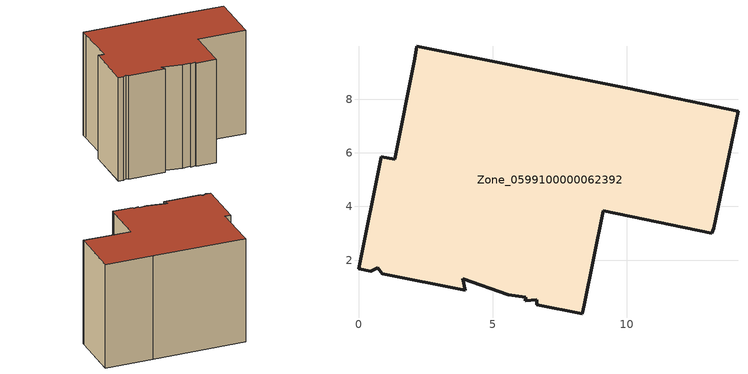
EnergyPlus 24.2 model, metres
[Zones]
Zone_0599100000062392
 floor ground (C_G): 6.65,0.52 6.21,0.48 6.24,0.61 5.58,0.7 3.9,1.3 3.98,0.87 0.89,1.49 0.72,1.71 0.45,1.58 0,1.67 0.84,5.86 1.35,5.76 2.09,9.51 2.18,9.97 10.04,8.41 14.15,7.56 13.24,3.19 13.18,2.99 9.12,3.83 8.42,0.33 8.34,0 6.65,0.34 z0
 wall outside (C_F): 0.72,1.71 0.89,1.49 3.98,0.87 3.9,1.3 5.58,0.7 6.24,0.61 6.21,0.48 6.65,0.52 6.65,0.34 8.34,0 8.42,0.33 9.12,3.83 13.18,2.99 13.24,3.19 14.15,7.56 10.04,8.41 2.18,9.97 2.09,9.51 1.35,5.76 0.84,5.86 0,1.67 0.45,1.58 0.72,1.71 z0:9.3
 roof outside (C_R): 6.21,0.48 6.65,0.52 6.65,0.34 8.34,0 8.42,0.33 9.12,3.83 13.18,2.99 13.24,3.19 14.15,7.56 10.04,8.41 2.18,9.97 2.09,9.51 1.35,5.76 0.84,5.86 0,1.67 0.45,1.58 0.72,1.71 0.89,1.49 3.98,0.87 3.9,1.3 5.58,0.7 6.24,0.61 z9.3
[BUILDING]
Pand.0599100000062392: North Axis=0; Terrain=City; Loads Convergence Tolerance Value=0.04; Temperature Convergence Tolerance Value=0.4; Solar Distribution=FullExterior; Maximum Number of Warmup Days=25; Minimum Number of Warmup Days=1
[Site:Location]
Rotterdam.The.Hague.AP_ZH_NLD Design_Conditions: Latitude=51.96; Longitude=4.45; Time Zone=1; Elevation=-4.5
[SITE:GROUNDTEMPERATURE:BUILDINGSURFACE]
18, 18, 18, 18, 18, 18, 18, 18, 18, 18, 18, 18
[MATERIAL] Thermal Absorptance=0.9; Solar Absorptance=0.7; Visible Absorptance=0.7
Name | Roughness | Thickness | Conductivity | Density | Specific Heat
G.D.1965 | MediumSmooth | 0.15 | 1 | 540 | 1210
F.D.1965 | Rough | 0.3 | 0.857143 | 1920 | 840
R.D.1965 | MediumRough | 0.2 | 0.08 | 1500 | 1000
[CONSTRUCTION]
C_G: G.D.1965
C_F: F.D.1965
C_R: R.D.1965
[ZONE]
Zone_0599100000062392: Type=1; Multiplier=1; Ceiling Height=Autocalculate; Volume=Autocalculate; Floor Area=autocalculate; Part of Total Floor Area=Yes
[ZONEINFILTRATION:DESIGNFLOWRATE]
Infil_Zone_0599100000062392: Zone or ZoneList or Space or SpaceList=Zone_0599100000062392; Schedule=AlwaysOn; Design Flow Rate Calculation Method=Flow/Area; Flow Rate per Floor Area=0.0042; Constant Term Coefficient=1; Temperature Term Coefficient=0; Velocity Term Coefficient=0; Velocity Squared Term Coefficient=0
[HVACTEMPLATE:ZONE:IDEALLOADSAIRSYSTEM]
Zone_0599100000062392: Maximum Heating Supply Air Temperature=50; Minimum Cooling Supply Air Temperature=13; Maximum Heating Supply Air Humidity Ratio=0.0156; Minimum Cooling Supply Air Humidity Ratio=0.0077; Heating Limit=NoLimit; Cooling Limit=NoLimit; Dehumidification Control Type=ConstantSensibleHeatRatio; Cooling Sensible Heat Ratio=0.7; Dehumidification Setpoint=60; Humidification Control Type=None; Humidification Setpoint=30; Outdoor Air Method=None; Outdoor Air Flow Rate per Person=0.00944; Outdoor Air Flow Rate per Zone Floor Area=0; Outdoor Air Flow Rate per Zone=0; Demand Controlled Ventilation Type=None; Outdoor Air Economizer Type=NoEconomizer; Heat Recovery Type=None; Sensible Heat Recovery Effectiveness=0.7; Latent Heat Recovery Effectiveness=0.65
[ZONECONTROL:THERMOSTAT]
ThermostatControl_Zone_0599100000062392: Zone or ZoneList=Zone_0599100000062392; Control Type Schedule=DualSetpointControlType; Control 1=Thermostat_Zone_0599100000062392; Temperature Difference Between Cutout And Setpoint=0
[THERMOSTATSETPOINT:DUALSETPOINT]
Thermostat_Zone_0599100000062392: Heating Setpoint Temperature Schedule=HeatingSetpoint_Zone_0599100000062392; Cooling Setpoint Temperature Schedule=CoolingSetpoint_Zone_0599100000062392
[SCHEDULE:COMPACT]
HeatingSetpoint_Zone_0599100000062392: Through: 12/31, For: AllDays, Until: 24:00, 21
CoolingSetpoint_Zone_0599100000062392: Through: 12/31, For: AllDays, Until: 24:00, 24
DualSetpointControlType: Through: 12/31, For: AllDays, Until: 24:00, 4
AlwaysOn: Through: 12/31, For: AllDays, Until: 24:00, 1
